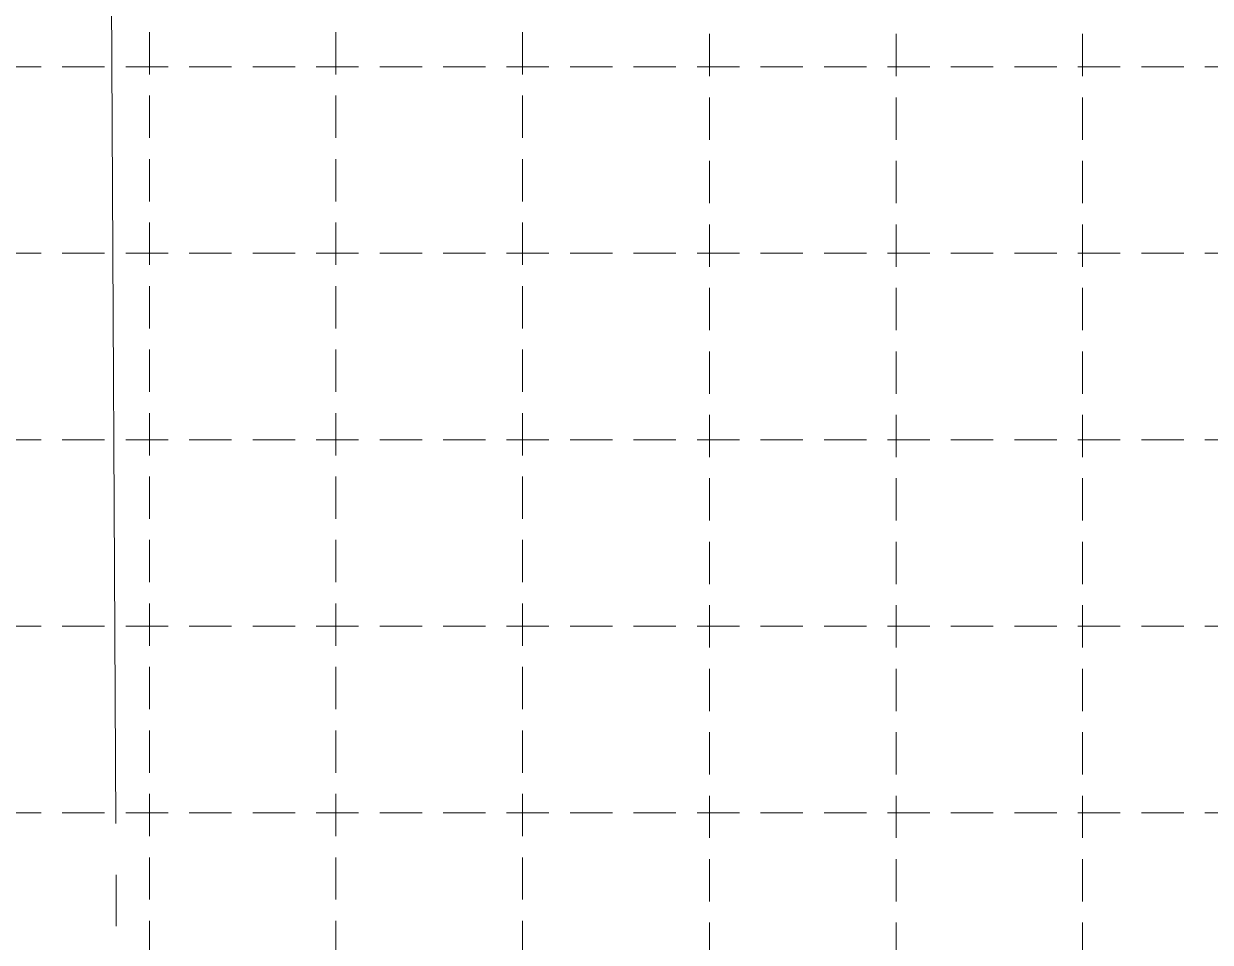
# Model space of a CAD drawing. Header units: feet. Extents: x 47819 to 50150, y 49272 to 50730.
# Drawn here: x 48196.2 to 48427.5, y 49648.1 to 49827.2 of the extents above; entities that cross this region are included whole.
import ezdxf

# ---------------------------------------------------------------- set-up
doc = ezdxf.new("R2010")
doc.units = ezdxf.units.FT
doc.header["$MEASUREMENT"] = 0
doc.linetypes.add('HIDDEN', pattern=[0.375, 0.25, -0.125])
doc.linetypes.add('R W Line', pattern=[250, 200, -10, 10, -10, 10, -10])
doc.layers.add('GRID', color=254, linetype='HIDDEN')
doc.layers.add('Level 4', color=1, linetype='Continuous', lineweight=0)

msp = doc.modelspace()

# ---------------------------------------------------------------- linework, layer by layer
at = {"layer": 'GRID', "color": 252, "linetype": 'HIDDEN', "lineweight": 0, "ltscale": 33}
for p, q in [((48220.7, 50691.83), (48220.7, 49418.72)), ((48257.06, 50691.83), (48257.06, 49418.72)), ((48293.42, 50691.83), (48293.42, 49418.72)), ((48329.9, 50691.48), (48329.9, 49418.72)), ((48366.26, 50691.48), (48366.26, 49418.72)), ((48402.62, 50691.48), (48402.62, 49418.72)), ((47857.22, 49818.84), (50111.54, 49818.84)), ((47857.22, 49782.48), (50111.54, 49782.48)), ((47857.22, 49746.12), (50111.54, 49746.12)), ((47857.22, 49709.76), (50111.54, 49709.76)), ((47857.22, 49673.4), (50111.54, 49673.4))]:
    msp.add_line(p, q, dxfattribs=at)
at = {"layer": 'Level 4', "color": 7, "linetype": 'R W Line', "lineweight": 0}
msp.add_line((48213.14, 49871.29), (48214.25, 49648.15), dxfattribs=at)

doc.saveas('drawing.dxf')
